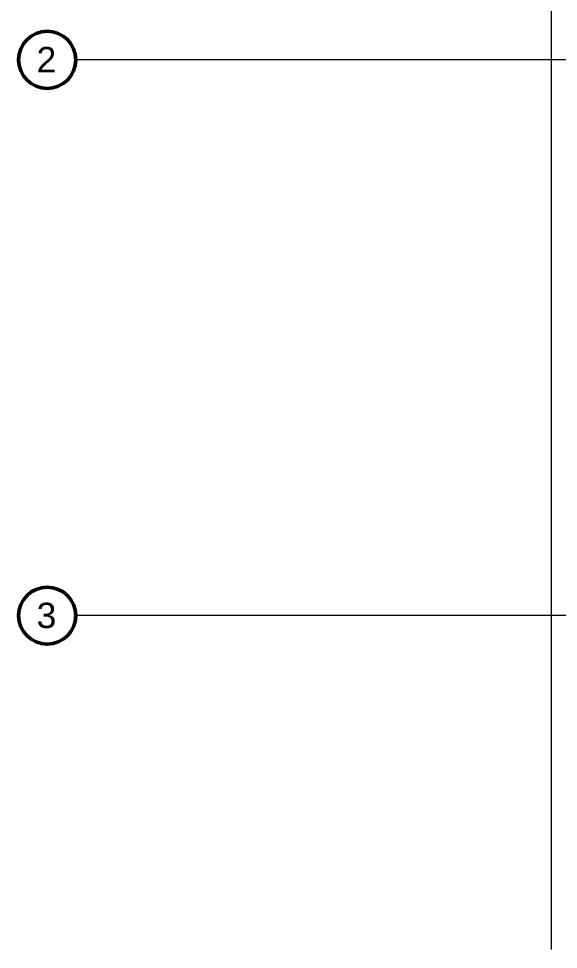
# Model space of a CAD drawing. Header units: millimetres. Extents: x -1379 to 1385823, y -4884429 to 548763.
# Drawn here: x 391626 to 400132, y -2302904 to -2288227 of the extents above; entities that cross this region are included whole.
import ezdxf

# ---------------------------------------------------------------- set-up
doc = ezdxf.new("R2010")
doc.units = ezdxf.units.MM
doc.linetypes.add('DPA_Grid _ Level 100', pattern=[10, 5.5, -1.6, 1.3, -1.6])
doc.layers.add('S-GRID', color=7, linetype='Continuous', lineweight=9)
doc.layers.add('S-GRID-IDEN', color=7, linetype='Continuous', lineweight=50)
doc.styles.add('ARIAL', font='arial.ttf')

# ---------------------------------------------------------------- blocks, each defined once
blk = doc.blocks.new('Grid - 100 Scale-586761-IV01 - LOWER ROOF LEVEL PLAN')
at = {"layer": 'S-GRID-IDEN', "color": 7}
blk.add_circle((0, 0), 4.5, dxfattribs=at)
blk = doc.blocks.new('C-1-IV01_REV00_20260605-110727_LOPF_DIMS')
at = {"layer": 'S-GRID', "color": 7, "linetype": 'DPA_Grid _ Level 100'}
for p, q in [((0, -20833), (0, 7251)), ((29482, -6805), (-7498, -6805)), ((29482, -15570), (-7498, -15570))]:
    blk.add_line(p, q, dxfattribs=at)
at = {"layer": 'S-GRID-IDEN', "color": 7, "xscale": 99.99999999999993, "yscale": 99.99999999999993, "zscale": 99.99999999999993, "rotation": 90.00000000000044}
for p in [(-7948, -6805), (-7948, -15570)]:
    blk.add_blockref('Grid - 100 Scale-586761-IV01 - LOWER ROOF LEVEL PLAN', p, dxfattribs=at)
at = {"layer": 'S-GRID-IDEN', "color": 7, "lineweight": 9, "char_height": 400, "width": 376.79, "attachment_point": 1, "style": 'ARIAL'}
for s, insert in [('2', (-8115, -6601)), ('3', (-8115, -15366))]:
    blk.add_mtext(s, dxfattribs=dict(at, insert=insert))

msp = doc.modelspace()

# ---------------------------------------------------------------- block references
at = {"color": 7}
msp.add_blockref('C-1-IV01_REV00_20260605-110727_LOPF_DIMS', (400024.7, -2282071.6), dxfattribs=at)

doc.saveas('drawing.dxf')
